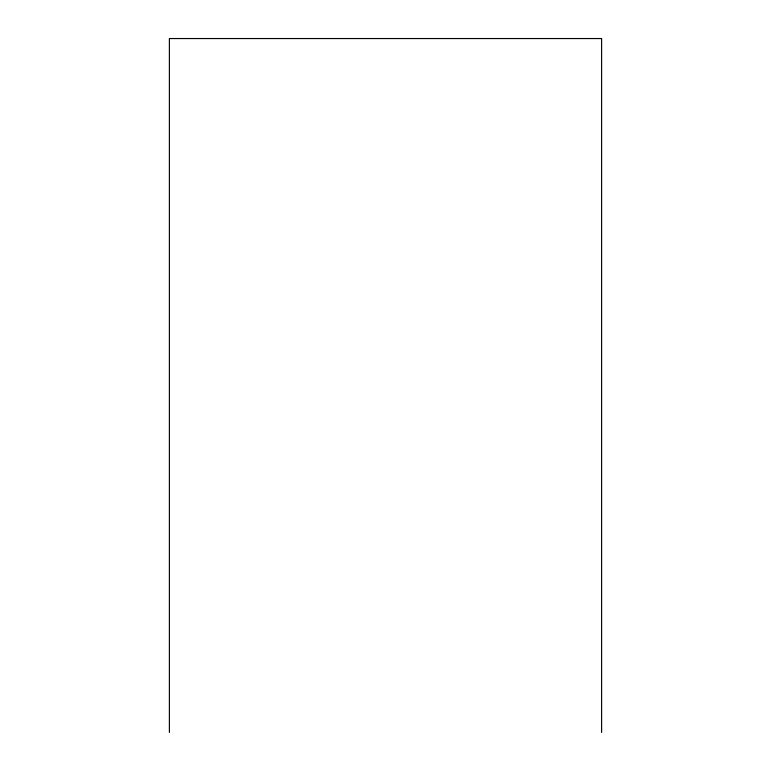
<?xml version="1.0" encoding="UTF-8"?>
<svg xmlns="http://www.w3.org/2000/svg" width="771" height="771" viewBox="0 0 771 771"><rect width="100%" height="100%" fill="white"/><g stroke="black" fill="none" stroke-linecap="round" stroke-linejoin="round"><path stroke-width="1.16" d="M601.611 732.45L601.611 38.55L169.389 38.55L169.389 732.45"/></g></svg>
